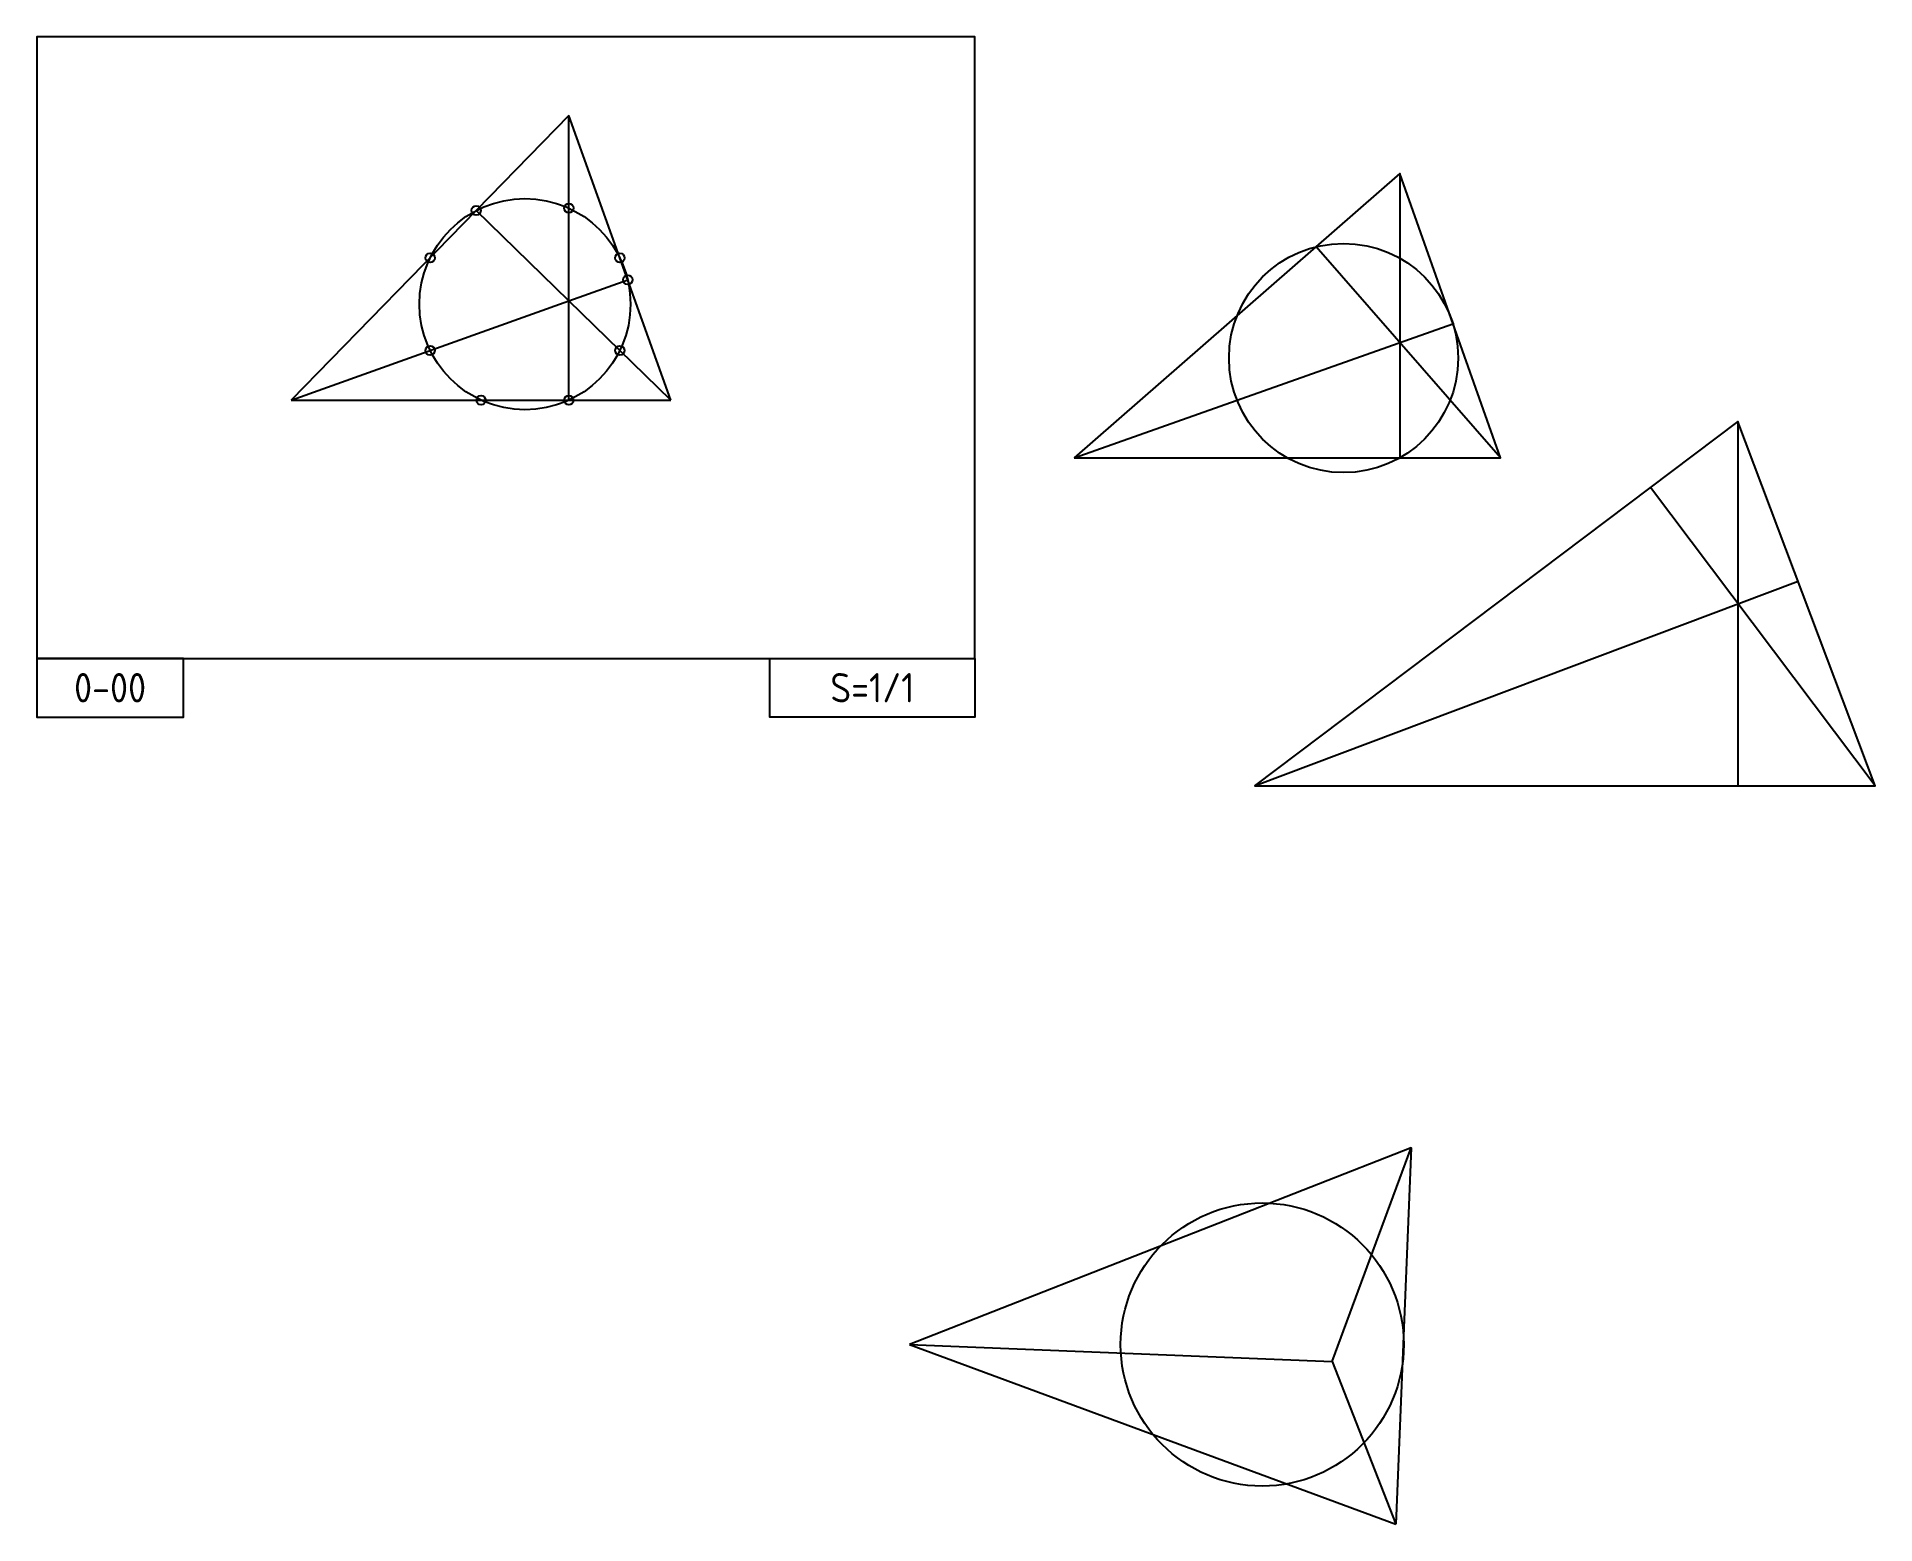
# Model space of a CAD drawing. Header units: millimetres. Extents: x 0 to 1568, y -738 to 530.
import ezdxf
from ezdxf.enums import TextEntityAlignment as Align

# ---------------------------------------------------------------- set-up
doc = ezdxf.new("R2010")
doc.units = ezdxf.units.MM
doc.layers.add('002ss', color=56, linetype='Continuous', plot=False)
doc.layers.add('X_cutframe', color=245, linetype='Continuous', plot=False)
doc.styles.add('isocp.shx', font='isocp.shx', dxfattribs={"bigfont": 'extfont2.shx'})

# ---------------------------------------------------------------- blocks, each defined once
blk = doc.blocks.new('A1-Cfrm_V9S')
at = {"layer": 'X_cutframe'}
blk.add_lwpolyline([(-400, -265), (400, -265), (400, 265), (-400, 265)], close=True, dxfattribs=at)
blk = doc.blocks.new('A1-NUM_V9S')
at = {"layer": 'X_cutframe'}
for points in [[(125, 0), (0, 0), (0, -50), (125, -50)], [(625, 0), (800, 0), (800, -50), (625, -50)]]:
    blk.add_lwpolyline(points, close=True, dxfattribs=at)
at = {"layer": 'X_cutframe', "style": 'isocp.shx'}
for tag, p in [('図番', (62.5, -25)), ('尺度', (712.5, -25))]:
    blk.add_attdef(tag, text='', height=25, dxfattribs=at).set_placement(p, align=Align.MIDDLE)

msp = doc.modelspace()

# ---------------------------------------------------------------- linework, layer by layer
for p, q in [((453.7, 462.9), (217, 220.1)), ((540.6, 220.1), (453.7, 462.9)), ((217, 220.1), (540.6, 220.1))]:
    msp.add_line(p, q)
at = {"color": 1}
for p, q in [((1162.3, 413.3), (1162.3, 171)), ((1248, 171), (1090.9, 350.9)), ((884.7, 171), (1207.6, 285.2)), ((1450.6, 201.9), (1450.6, -108.8)), ((1567.6, -108.8), (1375.9, 145.6)), ((1038.3, -108.8), (1501.8, 65.8)), ((1171.8, -417.4), (1158.9, -738.2)), ((744.3, -584.9), (1158.9, -738.2)), ((1104.5, -599.4), (1158.9, -738.2))]:
    msp.add_line(p, q, dxfattribs=at)
for points in [[(884.7, 171), (1248, 171), (1162.3, 413.3)], [(1038.3, -108.8), (1567.6, -108.8), (1450.6, 201.9)], [(744.3, -584.9), (1104.5, -599.4), (1171.8, -417.4)]]:
    msp.add_lwpolyline(points, close=True)
for centre, radius in [((416.3, 302), 90), ((374.7, 381.9), 3.97), ((453.7, 383.9), 3.97), ((335.4, 341.5), 3.97), ((497.2, 341.5), 3.97), ((1114.3, 256.1), 97.7), ((503.9, 322.8), 3.97), ((335.4, 262.5), 3.97), ((497.2, 262.5), 3.97), ((378.8, 220.1), 3.97), ((453.7, 220.1), 3.97), ((1044.9, -585), 120.7)]:
    msp.add_circle(centre, radius)
at = {"layer": '002ss'}
for p, q in [((453.7, 304.9), (453.7, 462.9)), ((453.7, 304.9), (374.7, 381.9)), ((453.7, 304.9), (503.9, 322.8)), ((217, 220.1), (453.7, 304.9)), ((540.6, 220.1), (453.7, 304.9)), ((453.7, 220.1), (453.7, 304.9))]:
    msp.add_line(p, q, dxfattribs=at)

# ---------------------------------------------------------------- block references
at = {"layer": 'X_cutframe'}
msp.add_blockref('A1-Cfrm_V9S', (400, 265), dxfattribs=at)
msp.add_blockref('A1-NUM_V9S', (0, 0), dxfattribs=at).add_auto_attribs({'図番': '0-00', '尺度': 'S=1/1'})

doc.saveas('drawing.dxf')
